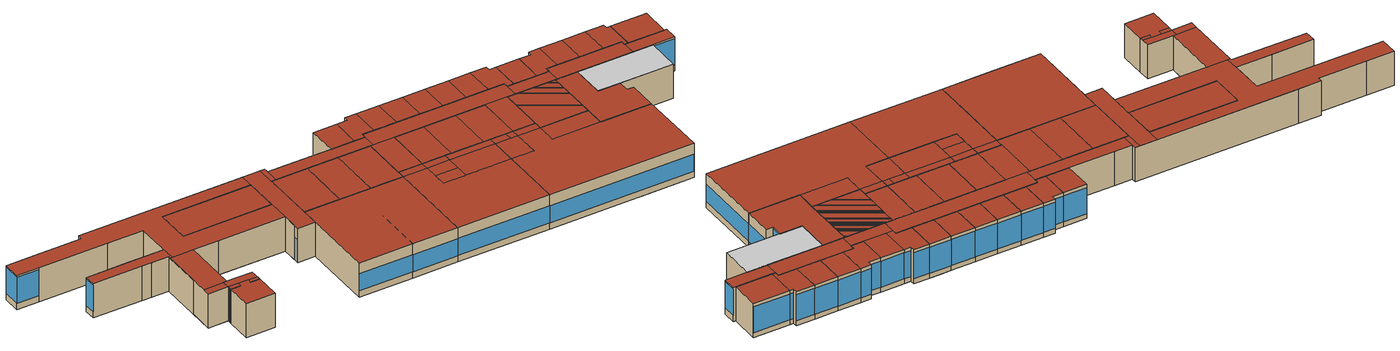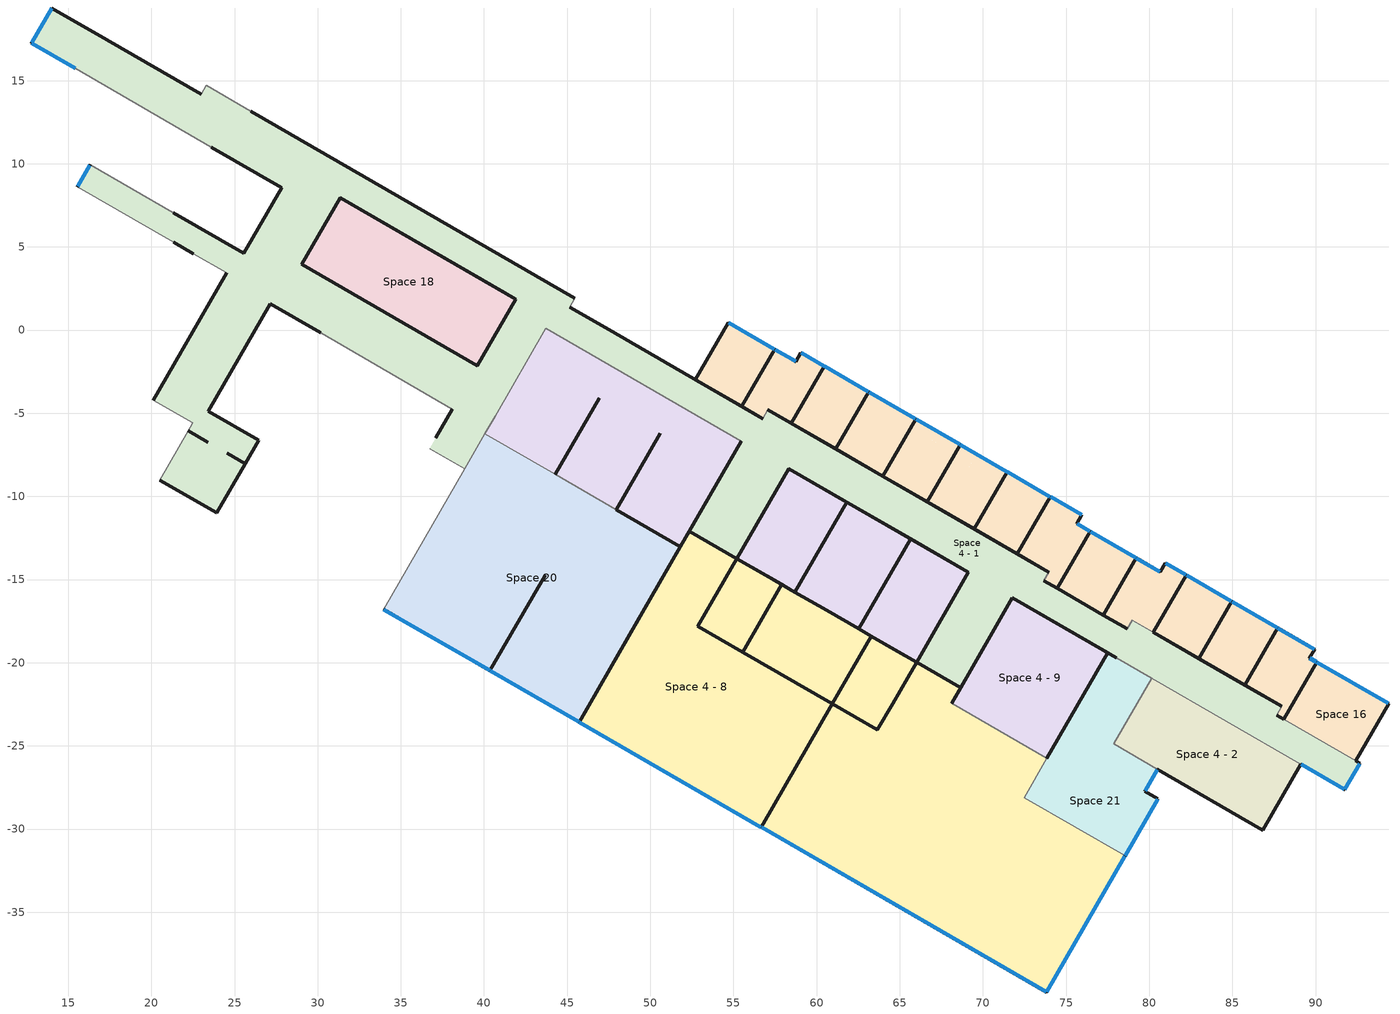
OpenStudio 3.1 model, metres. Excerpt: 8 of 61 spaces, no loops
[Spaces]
Space 16
 floor to Space 3 - 1: 74.47,-15.54 74.77,-15.01 76.08,-15.77 75.78,-16.29 z14.63; 55.5,-4.59 55.81,-4.06 57.08,-4.79 56.77,-5.32 z14.63
 floor ground (ExtSlabCarpet 4in ClimateZone 1-8): 84.66,-16.85 82.98,-19.75 81.86,-19.1 83.54,-16.2 z14.63; 57.49,-1.16 55.81,-4.06 53.02,-2.45 54.7,0.45 z14.63; 71.45,-8.52 69.47,-11.95 67.64,-10.89 69.62,-7.46 z14.63; 60.16,-2.7 58.49,-5.61 55.81,-4.06 57.49,-1.16 z14.63; 89.94,-19.19 89.64,-19.72 87.42,-18.44 87.72,-17.91 z14.63; 69.62,-7.46 69.31,-7.99 68.32,-7.41 68.63,-6.89 z14.63; 71.61,-8.61 69.62,-12.04 69.47,-11.95 71.45,-8.52 z14.63; 82.42,-15.55 80.75,-18.46 80.24,-18.17 81.92,-15.26 z14.63; 94.39,-22.46 92.41,-25.89 88.72,-23.76 90.7,-20.33 z14.63; 60.47,-2.18 60.16,-2.7 58.75,-1.89 59.06,-1.36 z14.63; 85.18,-17.14 83.5,-20.05 82.98,-19.75 84.66,-16.85 z14.63; 69.31,-7.99 67.64,-10.89 66.65,-10.32 68.32,-7.41 z14.63; 79.65,-13.95 77.67,-17.38 77.23,-17.13 79.21,-13.7 z14.63; 68.32,-7.41 66.65,-10.32 65.32,-9.55 66.99,-6.65 z14.63; 81.92,-15.26 80.24,-18.17 77.97,-16.86 79.65,-13.95 z14.63; 65.97,-5.35 65.66,-5.88 62.83,-4.24 63.14,-3.72 z14.63; 82.22,-14.74 81.92,-15.26 80.66,-14.54 80.97,-14.01 z14.63; 87.72,-17.91 87.42,-18.44 84.66,-16.85 84.96,-16.32 z14.63; 84.96,-16.32 84.66,-16.85 81.92,-15.26 82.22,-14.74 z14.63; 68.63,-6.89 68.32,-7.41 65.66,-5.88 65.97,-5.35 z14.63; 63.14,-3.72 62.83,-4.24 60.87,-3.11 61.17,-2.58 z14.63; 72.83,-9.31 70.85,-12.74 69.62,-12.04 71.61,-8.61 z14.63; 76.45,-12.11 74.77,-15.01 72.41,-13.64 74.08,-10.74 z14.63; 75.95,-11.12 75.65,-11.64 74.08,-10.74 74.39,-10.21 z14.63; 63.01,-4.34 61.33,-7.25 61.16,-7.15 62.83,-4.24 z14.63; 66.99,-6.65 65.32,-9.55 63.99,-8.78 65.66,-5.88 z14.63; 74.05,-10.02 72.07,-13.45 70.85,-12.74 72.83,-9.31 z14.63; 76.9,-12.37 75.22,-15.27 74.77,-15.01 76.45,-12.11 z14.63; 83.54,-16.2 81.86,-19.1 80.75,-18.46 82.42,-15.55 z14.63; 87.42,-18.44 85.74,-21.34 84.62,-20.69 86.3,-17.79 z14.63; 86.3,-17.79 84.62,-20.69 83.5,-20.05 85.18,-17.14 z14.63; 87.85,-18.69 86.17,-21.59 85.74,-21.34 87.42,-18.44 z14.63
 floor to Space 3 - 7: 88.08,-23.4 90.07,-19.97 90.7,-20.33 88.72,-23.76 z14.63; 75.78,-16.29 76.08,-15.77 77.53,-16.6 77.23,-17.13 z14.63; 61.33,-7.25 63.01,-4.34 65.66,-5.88 63.99,-8.78 z14.63; 75.22,-15.27 76.9,-12.37 79.21,-13.7 77.53,-16.6 z14.63; 58.49,-5.61 60.16,-2.7 62.83,-4.24 61.16,-7.15 z14.63; 77.67,-17.38 77.97,-16.86 78.99,-17.44 78.68,-17.97 z14.63
 floor to Space 3 - 1 (Interior Floor): 55.81,-4.06 55.5,-4.59 52.72,-2.98 53.02,-2.45 z14.63; 74.77,-15.01 74.47,-15.54 73.67,-15.07 73.97,-14.55 z14.63
 floor to Space 3 - 7 (Interior Floor): 74.39,-10.21 72.41,-13.64 72.07,-13.45 74.05,-10.02 z14.63; 61.17,-2.58 60.87,-3.11 60.16,-2.7 60.47,-2.18 z14.63; 90.07,-19.97 88.39,-22.87 86.17,-21.59 87.85,-18.69 z14.63; 88.39,-22.87 88.08,-23.4 87.66,-23.15 87.96,-22.62 z14.63
 wall outside (ASHRAE 189.1-2009 ExtWall Mass ClimateZone 5): 80.24,-18.17 82.22,-14.74 80.97,-14.01 80.66,-14.54 79.21,-13.7 76.45,-12.11 74.47,-15.54 77.23,-17.13 / 92.41,-25.89 94.39,-22.46 90.07,-19.97 89.64,-19.72 89.94,-19.19 87.72,-17.91 84.96,-16.32 82.22,-14.74 / 80.24,-18.17 82.98,-19.75 84.96,-16.32 / 82.98,-19.75 85.74,-21.34 87.96,-22.62 / 85.74,-21.34 87.72,-17.91 / 87.66,-23.15 88.08,-23.4 / 73.67,-15.07 74.47,-15.54 / 57.08,-4.79 58.49,-5.61 61.16,-7.15 63.99,-8.78 66.65,-10.32 68.63,-6.89 65.97,-5.35 63.14,-3.72 60.47,-2.18 59.06,-1.36 58.75,-1.89 57.49,-1.16 54.7,0.45 52.72,-2.98 55.5,-4.59 56.77,-5.32 / 55.5,-4.59 57.49,-1.16 / 90.07,-19.97 88.08,-23.4 / 79.21,-13.7 77.23,-17.13 / 66.65,-10.32 69.47,-11.95 72.07,-13.45 73.97,-14.55 / 72.07,-13.45 74.05,-10.02 71.45,-8.52 68.63,-6.89 / 69.47,-11.95 71.45,-8.52 / 63.99,-8.78 65.97,-5.35 / 61.16,-7.15 63.14,-3.72 / 58.49,-5.61 60.47,-2.18 / 76.45,-12.11 75.65,-11.64 75.95,-11.12 74.05,-10.02 z14.63:19.51
 wall to Space 4 - 1 (Interior Wall): 87.96,-22.62 87.66,-23.15 / 77.23,-17.13 78.68,-17.97 78.99,-17.44 / 73.97,-14.55 73.67,-15.07 / 56.77,-5.32 57.08,-4.79 / 88.08,-23.4 92.41,-25.89 z14.63:19.51
 wall to Space 4 - 1: 78.99,-17.44 80.24,-18.17 z14.63:19.51
 window (ASHRAE 189.1-2009 ExtWindow ClimateZone 4-5): 68.61,-6.87 65.99,-5.36 / 87.7,-17.9 84.99,-16.33 / 63.11,-3.7 60.49,-2.19 / 79.19,-13.69 76.47,-12.12 / 65.94,-5.34 63.16,-3.73 / 74.03,-10.01 71.47,-8.53 / 84.94,-16.31 82.25,-14.75 / 71.43,-8.5 68.65,-6.9 / 57.46,-1.14 54.72,0.44 / 76.43,-12.09 75.67,-11.66 / 80.64,-14.53 79.23,-13.71 z15.33:19.05; 89.92,-19.18 87.74,-17.92 / 60.45,-2.16 59.08,-1.37 z15.33:19.06; 75.93,-11.1 74.08,-10.03 z15.33:19.08; 58.73,-1.88 57.51,-1.17 / 82.2,-14.72 80.99,-14.02 z15.33:19.02; 94.37,-22.45 90.09,-19.98 / 90.04,-19.95 89.66,-19.73 z15.33:19.03
 roof outside (ASHRAE 189.1-2009 ExtRoof IEAD ClimateZone 2-5): 92.41,-25.89 94.39,-22.46 90.07,-19.97 88.08,-23.4 z19.51; 78.68,-17.97 78.99,-17.44 80.24,-18.17 82.22,-14.74 80.97,-14.01 80.66,-14.54 79.21,-13.7 77.23,-17.13 z19.51; 56.77,-5.32 57.08,-4.79 58.49,-5.61 60.47,-2.18 59.06,-1.36 58.75,-1.89 57.49,-1.16 55.5,-4.59 z19.51; 66.65,-10.32 68.63,-6.89 65.97,-5.35 63.99,-8.78 z19.51; 85.74,-21.34 87.72,-17.91 84.96,-16.32 82.98,-19.75 z19.51; 72.07,-13.45 74.05,-10.02 71.45,-8.52 69.47,-11.95 z19.51; 74.47,-15.54 76.45,-12.11 75.65,-11.64 75.95,-11.12 74.05,-10.02 72.07,-13.45 73.97,-14.55 73.67,-15.07 z19.51; 69.47,-11.95 71.45,-8.52 68.63,-6.89 66.65,-10.32 z19.51; 88.08,-23.4 90.07,-19.97 89.64,-19.72 89.94,-19.19 87.72,-17.91 85.74,-21.34 87.96,-22.62 87.66,-23.15 z19.51; 82.98,-19.75 84.96,-16.32 82.22,-14.74 80.24,-18.17 z19.51; 77.23,-17.13 79.21,-13.7 76.45,-12.11 74.47,-15.54 z19.51; 63.99,-8.78 65.97,-5.35 63.14,-3.72 61.16,-7.15 z19.51; 61.16,-7.15 63.14,-3.72 60.47,-2.18 58.49,-5.61 z19.51; 55.5,-4.59 57.49,-1.16 54.7,0.45 52.72,-2.98 z19.51
Space 4 - 1
 floor ground (ExtSlabCarpet 4in ClimateZone 1-8): 25.99,13.16 25.07,11.57 24.47,11.92 25.39,13.5 z14.63; 44.55,0.33 44.24,-0.2 41.6,1.32 41.91,1.85 z14.63; 58.32,-8.33 55.2,-13.74 52.35,-12.09 55.47,-6.68 z14.63; 25.08,12.97 23.86,10.86 21.77,12.07 22.98,14.19 z14.63; 43.72,0.11 38.84,-8.34 36.73,-7.12 41.6,1.32 z14.63; 22.88,-5.82 22.61,-6.29 22.21,-6.06 22.48,-5.58 z14.63; 31.35,7.95 27.54,1.35 24.64,3.03 28.45,9.63 z14.63; 25.64,-8.04 24.76,-9.55 21.36,-7.59 20.53,-9.03 20.5,-9.02 22.21,-6.06 z14.63; 25.55,4.61 24.79,3.29 15.55,8.62 16.31,9.94 z14.63; 39.6,-2.14 38.1,-4.75 27.54,1.35 29.04,3.95 z14.63; 22.98,14.19 21.77,12.07 12.79,17.26 14.01,19.37 z14.63; 28.45,9.63 27.84,8.57 23.86,10.86 24.47,11.92 z14.63; 45.46,1.91 44.55,0.33 25.07,11.57 25.99,13.16 z14.63; 87.96,-22.62 87.66,-23.15 92.67,-26.05 91.76,-27.63 44.24,-0.2 45.16,1.38 56.77,-5.32 57.08,-4.79 73.97,-14.55 73.67,-15.07 80.44,-18.99 80.75,-18.46 z14.63; 27.15,1.57 22.88,-5.82 20.37,-4.36 24.64,3.03 z14.63; 26.46,-6.63 25.64,-8.04 22.61,-6.29 23.43,-4.88 z14.63; 71.78,-16.1 68.66,-21.5 66.01,-19.98 69.13,-14.57 z14.63
 floor to Space 3 - 1 (Interior Floor): 24.76,-9.55 23.93,-11 20.53,-9.03 21.36,-7.59 z14.63
 floor to Space 3 - 7: 78.68,-17.97 78.99,-17.44 80.75,-18.46 80.44,-18.99 z14.63
 floor to Space 12 (Interior Floor): 25.39,13.5 25.08,12.97 22.98,14.19 23.29,14.71 z14.63
 floor to Space 3 - 3: 20.11,-4.21 22.74,0.36 23.01,0.21 20.37,-4.36 z14.63
 floor to Space 15 (Interior Floor): 24.79,3.29 23.01,0.21 22.74,0.36 24.52,3.44 z14.63
 wall outside (ASHRAE 189.1-2009 ExtWall Mass ClimateZone 5): 45.46,1.91 25.99,13.16 / 21.79,-1.29 20.11,-4.21 / 73.97,-14.55 57.08,-4.79 / 16.31,9.94 15.55,8.62 / 20.5,-9.02 23.93,-11 25.64,-8.04 26.46,-6.63 23.43,-4.88 27.15,1.57 30.18,-0.17 / 56.77,-5.32 47.32,0.14 45.16,1.38 / 22.21,-6.06 23.39,-6.74 / 78.68,-17.97 77.23,-17.13 / 38.1,-4.75 37.1,-6.48 / 22.98,14.19 17.31,17.46 14.01,19.37 12.79,17.26 15.43,15.73 / 89.12,-26.11 91.76,-27.63 92.67,-26.05 92.41,-25.89 / 55.47,-6.68 52.35,-12.09 55.2,-13.74 58.32,-8.33 69.13,-14.57 66.01,-19.98 68.66,-21.5 71.78,-16.1 78.03,-19.71 / 24.55,-7.41 25.64,-8.04 / 87.96,-22.62 80.24,-18.17 / 88.08,-23.4 87.66,-23.15 / 21.36,5.27 22.52,4.6 / 23.61,11.01 27.84,8.57 25.55,4.61 21.33,7.05 / 31.35,7.95 41.91,1.85 39.6,-2.14 29.04,3.95 31.35,7.95 z14.63:19.51; 24.52,3.44,19.51 24.52,3.44,14.63 20.11,-4.21,14.63 21.79,-1.29,14.63 21.79,-1.29,19.51
 wall to Space 20: 38.84,-8.34 40.06,-6.23 z14.63:19.51
 wall to Space 4 - 10 (Interior Wall): 22.21,-6.06 20.5,-9.02 z14.63:19.51
 wall to Space 4 - 5 (Interior Wall): 30.18,-0.17 38.1,-4.75 z14.63:19.51
 wall to Space 4 - 4 (Interior Wall): 15.43,15.73 23.61,11.01 z14.63:19.51
 wall to Space 4 - 5: 36.73,-7.12 38.84,-8.34 / 38.1,-4.75 37.1,-6.48 z14.63:19.51
 wall to Space 4 - 3 (Interior Wall): 15.55,8.62 21.36,5.27 / 22.52,4.6 24.52,3.44 z14.63:19.51
 wall to Space 4 - 10: 20.11,-4.21 22.48,-5.58 22.33,-5.85 22.21,-6.06 z14.63:19.51
 wall to Space 4 - 7: 47.32,0.14 45.16,1.38 45.46,1.91 / 25.99,13.16 23.29,14.71 22.98,14.19 z14.63:19.51
 wall to Space 4 - 9 (Interior Wall): 40.06,-6.23 40.67,-5.17 43.72,0.11 z14.63:19.51
 wall to Space 4 - 3: 21.79,-1.29 20.11,-4.21 z14.63:19.51
 wall to Space 4 - 4: 21.33,7.05 16.31,9.94 z14.63:19.51
 wall to Space 4 - 2: 80.14,-20.93 89.12,-26.11 z14.63:19.51
 wall to Space 4 - 9: 43.72,0.11 55.47,-6.68 z14.63:19.51
 wall to Space 21 (Interior Wall): 78.03,-19.71 80.14,-20.93 z14.63:19.51
 window (ASHRAE 189.1-2009 ExtWindow ClimateZone 4-5): 16.3,9.92 15.56,8.65 z15.5:19.29; 91.77,-27.61 92.66,-26.07 z15.55:19.31; 89.14,-26.12 91.74,-27.62 / 14,19.35 12.8,17.28 / 12.81,17.24 15.41,15.74 z15.55:19.27
 roof outside (ASHRAE 189.1-2009 ExtRoof IEAD ClimateZone 2-5): 86.74,-24.74 87.96,-22.62 78.99,-17.44 77.77,-19.55 z19.51; 68.66,-21.5 71.78,-16.1 69.13,-14.57 66.01,-19.98 z19.51; 38.1,-4.75 39.6,-2.14 29.04,3.95 31.35,7.95 41.91,1.85 42.82,3.44 23.29,14.71 22.98,14.19 14.01,19.37 12.79,17.26 27.84,8.57 24.64,3.03 z19.51; 23.39,-6.74 23.66,-6.27 22.48,-5.58 22.21,-6.06 z19.51; 23.93,-11 25.64,-8.04 24.55,-7.41 24.82,-6.94 23.66,-6.27 23.39,-6.74 22.21,-6.06 20.5,-9.02 z19.51; 44.24,-0.2 45.46,1.91 44.93,2.22 43.72,0.11 z19.51; 55.2,-13.74 58.32,-8.33 55.47,-6.68 52.35,-12.09 z19.51; 91.76,-27.63 92.67,-26.05 87.66,-23.15 86.74,-24.74 z19.51; 77.77,-19.55 78.68,-17.97 73.67,-15.07 72.75,-16.66 z19.51; 72.75,-16.66 73.97,-14.55 57.08,-4.79 55.86,-6.9 z19.51; 55.86,-6.9 56.77,-5.32 45.16,1.38 44.24,-0.2 z19.51; 38.84,-8.34 44.93,2.22 42.82,3.44 36.73,-7.12 z19.51; 24.64,3.03 25.55,4.61 16.31,9.94 15.55,8.62 24.52,3.44 24.37,3.18 z19.51; 23.43,-4.88 27.15,1.57 24.37,3.18 20.65,-3.27 z19.51; 22.48,-5.58 23.02,-4.64 20.65,-3.27 20.11,-4.21 z19.51; 25.91,-7.57 26.46,-6.63 23.02,-4.64 22.48,-5.58 z19.51; 25.64,-8.04 25.91,-7.57 24.82,-6.94 24.55,-7.41 z19.51
Space 20
 floor to Space 3 - 9: 33.96,-16.79 40.06,-6.23 51.81,-13.01 45.71,-23.57 z14.63
 wall outside (ASHRAE 189.1-2009 ExtWall Mass ClimateZone 5): 33.96,-16.79 40.35,-20.48 45.71,-23.57 48.76,-18.29 51.81,-13.01 47.95,-10.79 / 43.67,-14.73 40.35,-20.48 z14.63:19.51
 wall to Space 4 - 5 (Interior Wall): 38.84,-8.34 33.96,-16.79 z14.63:19.51
 wall to Space 4 - 9: 47.95,-10.79 44.3,-8.68 40.06,-6.23 z14.63:19.51
 window (ASHRAE 189.1-2009 ExtWindow ClimateZone 4-5): 33.98,-16.8 40.33,-20.47 / 40.38,-20.49 45.69,-23.56 z15.54:17.98
 roof outside (ASHRAE 189.1-2009 ExtRoof IEAD ClimateZone 2-5): 45.71,-23.57 51.81,-13.01 40.06,-6.23 33.96,-16.79 z19.51
Space 18
 floor to Space 3 - 12 (Interior Floor): 41.91,1.85 39.6,-2.14 29.04,3.95 31.35,7.95 z14.63
 wall outside (ASHRAE 189.1-2009 ExtWall Mass ClimateZone 5): 31.35,7.95 29.04,3.95 39.6,-2.14 41.91,1.85 41.24,2.24 31.35,7.95 z14.63:19.51
 roof outside (ASHRAE 189.1-2009 ExtRoof IEAD ClimateZone 2-5): 39.6,-2.14 41.91,1.85 31.35,7.95 29.04,3.95 z19.51
Space 4 - 9
 floor ground (ExtSlabCarpet 4in ClimateZone 1-8): 55.47,-6.68 51.81,-13.01 47.95,-10.79 51.61,-4.45 z14.63; 77.5,-19.4 73.85,-25.74 68.12,-22.43 71.78,-16.1 z14.63; 51.61,-4.45 47.95,-10.79 44.3,-8.68 47.96,-2.34 z14.63; 47.96,-2.34 44.3,-8.68 40.06,-6.23 43.72,0.11 z14.63; 65.65,-12.56 62.53,-17.97 58.69,-15.75 61.81,-10.34 z14.63; 69.13,-14.57 66.01,-19.98 62.53,-17.97 65.65,-12.56 z14.63; 61.81,-10.34 58.69,-15.75 55.2,-13.74 58.32,-8.33 z14.63
 wall outside (ASHRAE 189.1-2009 ExtWall Mass ClimateZone 5): 73.85,-25.74 77.5,-19.4 71.78,-16.1 69.95,-19.26 68.12,-22.43 / 46.94,-4.1 44.3,-8.68 / 50.6,-6.21 47.95,-10.79 49.88,-11.9 51.81,-13.01 / 55.47,-6.68 51.81,-13.01 / 58.69,-15.75 60.61,-16.86 62.53,-17.97 63.3,-18.41 64.65,-19.19 66.01,-19.98 69.13,-14.57 65.65,-12.56 61.81,-10.34 58.32,-8.33 55.2,-13.74 56.94,-14.74 58.69,-15.75 61.81,-10.34 / 62.53,-17.97 65.65,-12.56 z14.63:19.51
 wall to Space 4 - 8: 68.12,-22.43 73.85,-25.74 z14.63:19.51
 roof outside (ASHRAE 189.1-2009 ExtRoof IEAD ClimateZone 2-5): 58.69,-15.75 61.81,-10.34 58.32,-8.33 55.2,-13.74 z19.51; 66.01,-19.98 69.13,-14.57 65.65,-12.56 62.53,-17.97 z19.51; 51.81,-13.01 55.47,-6.68 51.61,-4.45 47.95,-10.79 z19.51; 47.95,-10.79 51.61,-4.45 47.96,-2.34 44.3,-8.68 z19.51; 44.3,-8.68 47.96,-2.34 43.72,0.11 40.06,-6.23 z19.51; 72.47,-28.11 77.5,-19.4 71.78,-16.1 68.12,-22.43 73.85,-25.74 z19.51; 73.85,-25.74 77.5,-19.4 71.78,-16.1 68.12,-22.43 z19.51; 62.53,-17.97 65.65,-12.56 61.81,-10.34 58.69,-15.75 z19.51
Space 4 - 8
 floor ground (ExtSlabCarpet 4in ClimateZone 1-8): 54.66,-14.66 52.85,-17.8 60.95,-22.48 56.67,-29.9 45.71,-23.57 51.81,-13.01 z14.63; 66.01,-19.98 65.47,-20.9 62.76,-19.34 63.3,-18.41 z14.63; 67.63,-22.15 65.28,-26.21 62.53,-24.62 63.06,-23.7 63.66,-24.04 65.47,-20.9 z14.63; 68.66,-21.5 68.12,-22.43 65.47,-20.9 66.01,-19.98 z14.63; 73.85,-25.74 72.47,-28.11 66.75,-24.81 68.12,-22.43 z14.63; 55.2,-13.74 54.66,-14.66 51.81,-13.01 52.35,-12.09 z14.63; 63.3,-18.41 62.76,-19.34 57.37,-16.22 57.9,-15.3 z14.63; 57.9,-15.3 57.37,-16.22 54.66,-14.66 55.2,-13.74 z14.63
 floor to Space 3 - 9: 61.53,-32.71 67.63,-22.15 68.12,-22.43 66.75,-24.81 73,-28.42 68.28,-36.6 z14.63; 58.78,-31.12 62.53,-24.62 65.28,-26.21 61.53,-32.71 z14.63; 52.85,-17.8 54.66,-14.66 57.37,-16.22 55.55,-19.36 z14.63; 56.67,-29.9 60.95,-22.48 63.06,-23.7 58.78,-31.12 z14.63
 floor to Space 3 - 9 (Interior Floor): 65.47,-20.9 63.66,-24.04 63.06,-23.7 64.88,-20.56 z14.63; 62.76,-19.34 60.95,-22.48 55.55,-19.36 57.37,-16.22 z14.63; 64.88,-20.56 63.06,-23.7 60.95,-22.48 62.76,-19.34 z14.63
 floor to Space 22: 68.28,-36.6 73,-28.42 78.55,-31.62 73.82,-39.8 z14.63
 wall outside (ASHRAE 189.1-2009 ExtWall Mass ClimateZone 5): 68.12,-22.43 68.66,-21.5 66.01,-19.98 63.3,-18.41 62.53,-17.97 60.61,-16.86 58.69,-15.75 57.9,-15.3 55.2,-13.74 52.35,-12.09 51.81,-13.01 45.71,-23.57 56.67,-29.9 73.82,-39.8 78.55,-31.62 / 66.01,-19.98 65.47,-20.9 64.57,-22.47 63.66,-24.04 60.95,-22.48 55.55,-19.36 57.9,-15.3 / 55.55,-19.36 52.85,-17.8 53.76,-16.23 55.2,-13.74 / 63.3,-18.41 61.85,-20.91 60.95,-22.48 56.67,-29.9 z14.63:19.51
 wall to Space 21 (Interior Wall): 78.55,-31.62 72.47,-28.11 73.85,-25.74 z14.63:19.51
 window (ASHRAE 189.1-2009 ExtWindow ClimateZone 4-5): 73.83,-39.78 78.53,-31.64 z15.54:17.98; 45.74,-23.59 56.64,-29.88 / 56.69,-29.91 73.8,-39.79 z15.54:17.97
 roof outside (ASHRAE 189.1-2009 ExtRoof IEAD ClimateZone 2-5): 55.55,-19.36 56.46,-17.79 53.76,-16.23 52.85,-17.8 z19.51; 56.67,-29.9 60.95,-22.48 52.85,-17.8 54.66,-14.66 51.81,-13.01 45.71,-23.57 z19.51; 63.66,-24.04 65.47,-20.9 62.76,-19.34 60.95,-22.48 z19.51; 73.82,-39.8 78.55,-31.62 66.75,-24.81 68.12,-22.43 65.47,-20.9 63.66,-24.04 60.95,-22.48 56.67,-29.9 z19.51; 60.95,-22.48 62.76,-19.34 57.37,-16.22 55.55,-19.36 z19.51; 72.47,-28.11 73.85,-25.74 68.12,-22.43 66.75,-24.81 z19.51; 64.63,-20.41 65.16,-19.49 63.3,-18.41 62.76,-19.34 z19.51; 65.47,-20.9 66.01,-19.98 65.16,-19.49 64.63,-20.41 z19.51; 56.46,-17.79 57.37,-16.22 54.66,-14.66 53.76,-16.23 z19.51; 54.66,-14.66 55.2,-13.74 52.35,-12.09 51.81,-13.01 z19.51; 57.37,-16.22 57.9,-15.3 55.2,-13.74 54.66,-14.66 z19.51; 62.76,-19.34 63.3,-18.41 57.9,-15.3 57.37,-16.22 z19.51; 68.12,-22.43 68.66,-21.5 66.01,-19.98 65.47,-20.9 z19.51
Space 21
 floor to Space 22 (Interior Floor): 80.53,-28.19 78.55,-31.62 73,-28.42 74.98,-24.99 z14.63
 floor to Space 3 - 1 (Interior Floor): 80.14,-20.93 77.86,-24.88 80.5,-26.41 79.73,-27.73 74.98,-24.99 78.03,-19.71 z14.63
 floor ground (ExtSlabCarpet 4in ClimateZone 1-8): 78.03,-19.71 73,-28.42 72.47,-28.11 77.5,-19.4 z14.63
 wall outside (ASHRAE 189.1-2009 ExtWall Mass ClimateZone 5): 78.03,-19.71 77.5,-19.4 73.85,-25.74 / 78.55,-31.62 80.53,-28.19 79.73,-27.73 80.5,-26.41 z14.63:19.51
 wall to Space 4 - 2: 80.5,-26.41 77.86,-24.88 80.14,-20.93 z14.63:19.51
 window (ASHRAE 189.1-2009 ExtWindow ClimateZone 4-5): 79.75,-27.71 80.48,-26.43 z15.55:19.33; 78.56,-31.6 80.51,-28.21 z15.53:18
 roof outside (ASHRAE 189.1-2009 ExtRoof IEAD ClimateZone 2-5): 78.55,-31.62 80.53,-28.19 79.73,-27.73 80.5,-26.41 77.86,-24.88 80.14,-20.93 77.5,-19.4 72.47,-28.11 z19.51
Space 4 - 2
 floor to Space 3 - 8 (Interior Floor): 89.12,-26.11 86.83,-30.07 77.86,-24.88 80.14,-20.93 z14.63
 wall outside (ASHRAE 189.1-2009 ExtWall Mass ClimateZone 5): 80.5,-26.41 86.83,-30.07 89.12,-26.11 z14.63:19.51
 ceiling to Space 5 - 2 (Interior Ceiling): 86.83,-30.07 89.12,-26.11 80.14,-20.93 77.86,-24.88 z19.51
[Building]
CoorsTEK: North Axis {deg}=30; Space Type=CK Space_Default; Default Construction Set=Default CK Construction; Default Schedule Set=CK Default
[Site]
BROOMFIELD-JEFFCO: Latitude {deg}=39.91; Longitude {deg}=-105.12; Time Zone {hr}=-7; Elevation {m}=1728
[ClimateZones]
Climate Zone Value 1=5B; Climate Zone Institution Name 2=CEC; Climate Zone Document Name 2=California Climate Zone Descriptions; Climate Zone Document Year 2=1995
[SizingPeriod:DesignDay] Barometric Pressure {Pa}=81198; Sky Clearness=0; Snow Indicator=0; Day of Month=21; Daylight Saving Time Indicator=0; Humidity Indicating Type=WetBulb; Dry-Bulb Temperature Range Modifier Type=DefaultMultipliers
Name | Maximum Dry-Bulb Temperature {C} | Daily Dry-Bulb Temperature Range {deltaC} | Humidity Indicating Conditions at Maximum Dry-Bulb | Wind Speed {m/s} | Wind Direction {deg} | Month | Day Type | Solar Model Indicator | ASHRAE Taub | ASHRAE Taud
Denver Centennial  Golden   N Ann Clg .4% Condns DB=>MWB | 33 | 15.2 | 15.7 | 4.9 | 0 | 7 | SummerDesignDay | ASHRAETau | 0.424 | 2.025
Denver Centennial  Golden   N Ann Htg 99.6% Condns DB | -18.8 | 0 | -18.8 | 3 | 340 | 12 | WinterDesignDay | ASHRAEClearSky
[Material]
Name | Roughness | Thickness {m} | Conductivity {W/m-K} | Density {kg/m3} | Specific Heat {J/kg-K} | Thermal Absorptance | Solar Absorptance | Visible Absorptance
Roof Membrane | MediumSmooth | 0.0095 | 0.16 | 1121.29 | 1460
MAT-CC05 4 HW CONCRETE | Rough | 0.1016 | 1.311 | 2240 | 836.8
1IN Stucco | MediumRough | 0.0253 | 0.6918 | 1858 | 837
F16 Acoustic tile | MediumSmooth | 0.0191 | 0.06 | 368 | 590
G01a 19mm gypsum board | MediumSmooth | 0.019 | 0.16 | 800 | 1090
M11 100mm lightweight concrete | Rough | 0.1016 | 0.53 | 1280 | 840
1IN Stucco 3 | Smooth | 0.0253 | 0.6918 | 1858 | 837 | 0.9 | 0.92 | 0.92
8IN Concrete HW 1 | MediumRough | 0.2033 | 1.7296 | 2243 | 837 | 0.9 | 0.65 | 0.65
Wall Insulation [31] 1 | MediumRough | 0.0337 | 0.0432 | 91 | 837 | 0.9 | 0.5 | 0.5
1/2IN Gypsum 1 | Smooth | 0.0127 | 0.16 | 784.9 | 830 | 0.9 | 0.4 | 0.4
MAT-CC05 4 HW CONCRETE 1; MAT-CC05 4 HW CONCRETE 2; MAT-CC05 4 HW CONCRETE 3; MAT-CC05 4 HW CONCRETE 4 | Rough | 0.1016 | 1.311 | 2240 | 836.8 | 0.9 | 0.85 | 0.85
Roof Membrane 1 | VeryRough | 0.0095 | 0.16 | 1121.29 | 1460 | 0.9 | 0.7 | 0.7
Roof Insulation [18] 1 | MediumRough | 0.1693 | 0.049 | 265 | 836.8 | 0.9 | 0.7 | 0.7
Metal Decking 1 | MediumSmooth | 0.0015 | 45.006 | 7680 | 418.4 | 0.9 | 0.6 | 0.6
G01a 19mm gypsum board 1 | MediumSmooth | 0.019 | 0.16 | 800 | 1090 | 0.9 | 0.4 | 0.4
F16 Acoustic tile 1; F16 Acoustic tile 2 | MediumSmooth | 0.0191 | 0.06 | 368 | 590 | 0.9 | 0.3 | 0.3
M11 100mm lightweight concrete 1; M11 100mm lightweight concrete 2 | MediumRough | 0.1016 | 0.53 | 1280 | 840 | 0.9 | 0.5 | 0.5
F08 Metal surface 1 | Smooth | 0.0008 | 45.28 | 7824 | 500 | 0.9 | 0.7 | 0.7
I01 25mm insulation board 1 | MediumRough | 0.0254 | 0.03 | 43 | 1210 | 0.9 | 0.6 | 0.6
G05 25mm wood 1; G05 25mm wood 2 | MediumSmooth | 0.0254 | 0.15 | 608 | 1630 | 0.9 | 0.5 | 0.5
[Material:NoMass] Roughness=Smooth; Thermal Resistance {m2-K/W}=0.1; Thermal Absorptance=0.9; Solar Absorptance=0.8; Visible Absorptance=0.8
CP02 CARPET PAD 1; CP02 CARPET PAD 2; CP02 CARPET PAD 3; CP02 CARPET PAD 4
[Construction]
ExtSlabCarpet 4in ClimateZone 1-8: MAT-CC05 4 HW CONCRETE
Interior Floor: F16 Acoustic tile
Interior Wall: G01a 19mm gypsum board
Interior Ceiling: M11 100mm lightweight concrete
ASHRAE 189.1-2009 ExtWall Mass ClimateZone 5: 1IN Stucco
ASHRAE 189.1-2009 ExtRoof IEAD ClimateZone 2-5: Roof Membrane
ASHRAE 189.1-2009 ExtWindow ClimateZone 4-5: Clear 3mm 1
ASHRAE 189.1-2009 ExtWall Mass ClimateZone 6: 1IN Stucco 3, 8IN Concrete HW 1, Wall Insulation [31] 1, 1/2IN Gypsum 1
ExtSlabCarpet 4in ClimateZone 1-8 1: MAT-CC05 4 HW CONCRETE 1, CP02 CARPET PAD 1
ASHRAE 189.1-2009 ExtRoof IEAD ClimateZone 2: Roof Membrane 1, Roof Insulation [18] 1, Metal Decking 1
Interior Wall 1: G01a 19mm gypsum board 1, F04 Wall air space resistance 1, G01a 19mm gypsum board 1
Interior Floor 1: F16 Acoustic tile 1, F05 Ceiling air space resistance 1, M11 100mm lightweight concrete 1
Interior Ceiling 1: M11 100mm lightweight concrete 2, F05 Ceiling air space resistance 2, F16 Acoustic tile 2
ExtSlabCarpet 4in ClimateZone 1-8 2: MAT-CC05 4 HW CONCRETE 2, CP02 CARPET PAD 2
ExtSlabCarpet 4in ClimateZone 1-8 3: MAT-CC05 4 HW CONCRETE 3, CP02 CARPET PAD 3
ExtSlabCarpet 4in ClimateZone 1-8 4: MAT-CC05 4 HW CONCRETE 4, CP02 CARPET PAD 4
ASHRAE 189.1-2009 ExtWindow ClimateZone 10; ASHRAE 189.1-2009 ExtWindow ClimateZone 11: Theoretical Glass [167]
Exterior Door 1: F08 Metal surface 1, I01 25mm insulation board 1
Interior Window 1; Interior Window 2; Interior Window 3; Interior Window 4: Clear 3mm
Interior Door 1: G05 25mm wood 1
Interior Partition 1: G05 25mm wood 2
[WindowMaterial:Glazing] Optical Data Type=SpectralAverage; Thickness {m}=0.003; Back Side Solar Reflectance at Normal Incidence=0; Back Side Visible Reflectance at Normal Incidence=0; Infrared Transmittance at Normal Incidence=0; Dirt Correction Factor for Solar and Visible Transmittance=1; Solar Diffusing=No
Name | Solar Transmittance at Normal Incidence | Front Side Solar Reflectance at Normal Incidence | Visible Transmittance at Normal Incidence | Front Side Visible Reflectance at Normal Incidence | Front Side Infrared Hemispherical Emissivity | Back Side Infrared Hemispherical Emissivity | Conductivity {W/m-K}
Clear 3mm; Clear 3mm 1 | 0.837 | 0.075 | 0.898 | 0.081 | 0.84 | 0.84 | 0.9
Theoretical Glass [167] | 0.2374 | 0.7126 | 0.2512 | 0.6988 | 0.985 | 0.985 | 2.1073
[DefaultConstructionSet]
Default CK Construction: Default Exterior Surface Constructions=Default Surface Constructions 1; Default Interior Surface Constructions=Default Surface Constructions 2; Default Ground Contact Surface Constructions=Default Surface Constructions 3; Default Exterior SubSurface Constructions=Default Sub Surface Constructions 1; Default Interior SubSurface Constructions=Default Sub Surface Constructions 2; Interior Partition Construction=Interior Partition 1
[DefaultSurfaceConstructions]
Name | Floor Construction | Wall Construction | Roof Ceiling Construction
Default Surface Constructions 1 | ExtSlabCarpet 4in ClimateZone 1-8 1 | ASHRAE 189.1-2009 ExtWall Mass ClimateZone 6 | ASHRAE 189.1-2009 ExtRoof IEAD ClimateZone 2
Default Surface Constructions 2 | Interior Floor 1 | Interior Wall 1 | Interior Ceiling 1
Default Surface Constructions 3 | ExtSlabCarpet 4in ClimateZone 1-8 3 | ExtSlabCarpet 4in ClimateZone 1-8 2 | ExtSlabCarpet 4in ClimateZone 1-8 4
[DefaultSubSurfaceConstructions]
Name | Fixed Window Construction | Operable Window Construction | Door Construction | Tubular Daylight Dome Construction | Tubular Daylight Diffuser Construction
Default Sub Surface Constructions 1 | ASHRAE 189.1-2009 ExtWindow ClimateZone 10 | ASHRAE 189.1-2009 ExtWindow ClimateZone 11 | Exterior Door 1 | Interior Window 1 | Interior Window 2
Default Sub Surface Constructions 2 | Interior Window 3 | Interior Window 4 | Interior Door 1
[Material:AirGap]
Name | Thermal Resistance {m2-K/W}
F04 Wall air space resistance 1 | 0.15
F05 Ceiling air space resistance 1; F05 Ceiling air space resistance 2 | 0.18
[ThermalZone] Use Ideal Air Loads=No
Name | Thermostat
3rd Floor - East Labs | Thermostat Setpoint Dual Setpoint 35
3rd Floor - East Offices | Thermostat Setpoint Dual Setpoint 36
3rd Floor - Hallways | Thermostat Setpoint Dual Setpoint 38
3rd Floor - Conference Room | Thermostat Setpoint Dual Setpoint 34
East Stairways | Thermostat Setpoint Dual Setpoint 9
3rd Floor - West Labs | Thermostat Setpoint Dual Setpoint 43
3rd Floor - Grad Offices | Thermostat Setpoint Dual Setpoint 37
3rd Floor - Lounge | Thermostat Setpoint Dual Setpoint 39
[BuildingStory]
Story 4: Nominal Z Coordinate {m}=14.6304; Nominal Floor to Floor Height {m}=4.8768; Nominal Floor to Ceiling Height {m}=4.8768
[Space]
Name | Space Type | Building Story | Thermal Zone
Space 4 - 8 | Lab | Story 4 | 3rd Floor - East Labs
Space 18 | Meeting Room | Story 4 | 3rd Floor - Conference Room
Space 4 - 2 | Hallway | Story 4 | East Stairways
Space 4 - 1 | Hallway | Story 4 | 3rd Floor - Hallways
Space 4 - 9 | Office | Story 4 | 3rd Floor - Grad Offices
Space 2
Space 16 | Office | Story 4 | 3rd Floor - East Offices
Space 20 | Lab | Story 4 | 3rd Floor - West Labs
Space 21 | Meeting Room | Story 4 | 3rd Floor - Lounge
[DefaultScheduleSet] People Activity Level Schedule=CK Activity; Lighting Schedule=CK Light; Infiltration Schedule=CK Infil
Name | Number of People Schedule | Electric Equipment Schedule
CK Default; Corridor Schedule Set; Meeting Room Schedule Set | CK Occ | CK Equip
Office Schedule Set | CK Office Occ | CK Equip
Lab Schedule Set | CK Occ | CK Lab Equip
[People:Definition] Number of People Calculation Method=People/Area; Fraction Radiant=0.3
Name | People per Space Floor Area {person/m2}
People Definition CK | 0.05382
Corridor People Definition | 0.010764
Lab People Definition | 0.0204408
Office People Definition | 0.010678
Meeting Room People Definition | 0.069
[Lights:Definition] Design Level Calculation Method=Watts/Area
Name | Watts per Space Floor Area {W/m2} | Fraction Radiant | Fraction Visible
Lights Definition CK | 9.687519
Corridor Lights Definition | 4.84376 | 0.37 | 0.2
Lab Lights Definition; Office Lights Definition | 10.6563 | 0.37 | 0.2
Meeting Room Lights Definition | 12.5938 | 0.37 | 0.2
[ElectricEquipment:Definition] Design Level Calculation Method=Watts/Area
Name | Watts per Space Floor Area {W/m2} | Fraction Radiant
Electric Equipment Definition CK | 5.812514
Corridor Electric Equipment Definition | 1.722226 | 0.5
Lab Electric Equipment Definition | 7.642376 | 0.5
Office Electric Equipment Definition | 6.888903 | 0.5
Meeting Room Electric Equipment Definition | 3.982647 | 0.5
[SpaceType] Default Construction Set=Default CK Construction; Standards Building Type=SecondarySchool
Name | Default Schedule Set | Design Specification Outdoor Air Object | Standards Space Type
CK Space_Default | CK Default | 189.1-2009 - Office - WholeBuilding - Lg Office - CZ4-8 Ventilation 1
Hallway | Corridor Schedule Set | Corridor Ventilation | Corridor
Lab | Lab Schedule Set | Lab Ventilation | Kitchen
Office | Office Schedule Set | Office Ventilation | Office
Meeting Room | Meeting Room Schedule Set | Meeting Room Ventilation | Office
[DesignSpecification:OutdoorAir] Outdoor Air Method=Sum
Name | Outdoor Air Flow per Person {m3/s-person} | Outdoor Air Flow per Floor Area {m3/s-m2}
Corridor Ventilation | 0 | 0.000508
189.1-2009 - Office - WholeBuilding - Lg Office - CZ4-8 Ventilation 1; Office Ventilation | 0.00943895
Lab Ventilation | 0.00707921 | 0
Meeting Room Ventilation | 0.00943895 | 0
[ThermostatSetpoint:DualSetpoint] Heating Setpoint Temperature Schedule=AHU 1,2,&3 Thermostat Heating; Cooling Setpoint Temperature Schedule=AHU 1,2,&3 Thermostat Cooling
Thermostat Setpoint Dual Setpoint 9; Thermostat Setpoint Dual Setpoint 34; Thermostat Setpoint Dual Setpoint 35; Thermostat Setpoint Dual Setpoint 36; Thermostat Setpoint Dual Setpoint 37; Thermostat Setpoint Dual Setpoint 38; Thermostat Setpoint Dual Setpoint 39; Thermostat Setpoint Dual Setpoint 43
[ZoneVentilation:DesignFlowRate] Schedule=Always On Discrete hvac_library; Design Flow Rate Calculation Method=AirChanges/Hour; Design Flow Rate {m3/s}=0; Flow Rate per Zone Floor Area {m3/s-m2}=0; Flow Rate per Person {m3/s-person}=0; Air Changes per Hour {1/hr}=5; Ventilation Type=Natural; Fan Pressure Rise {Pa}=0; Fan Total Efficiency=1; Constant Term Coefficient=0.606; Temperature Term Coefficient=0.03636; Velocity Term Coefficient=0.1177; Velocity Squared Term Coefficient=0; Minimum Indoor Temperature {C}=18; Maximum Indoor Temperature {C}=100; Delta Temperature {deltaC}=1; Minimum Outdoor Temperature {C}=-100; Maximum Outdoor Temperature {C}=100; Maximum Wind Speed {m/s}=40
Natural Ventilation; Natural Ventilation 1; Natural Ventilation 2; Natural Ventilation 3; Natural Ventilation 4; Natural Ventilation 5; Natural Ventilation 6; Natural Ventilation 7; Natural Ventilation 8; Natural Ventilation 9; Natural Ventilation 10; Natural Ventilation 11; Natural Ventilation 12; Natural Ventilation 13; Natural Ventilation 14; Natural Ventilation 15; Natural Ventilation 16; Natural Ventilation 17; Natural Ventilation 18; Natural Ventilation 19; Natural Ventilation 20; Natural Ventilation 21; Natural Ventilation 22; Natural Ventilation 23; Natural Ventilation 24; Natural Ventilation 25; Natural Ventilation 26
[SpaceInfiltration:DesignFlowRate] Design Flow Rate Calculation Method=Flow/ExteriorArea
Name | Space or SpaceType | Flow per Exterior Surface Area {m3/s-m2}
Default Infiltration | CK Space_Default | 0.000226568
Corridor Infiltration | Hallway | 0.00113386
Lab Infiltration | Lab | 0.00113386
Meeting Room Infiltration | Meeting Room | 0.00113386
Office Infiltration | Office | 0.00113386
[People] Multiplier=1
Name | People Definition | Space or SpaceType
Default People | People Definition CK | CK Space_Default
Corridor People | Corridor People Definition | Hallway
Lab People | Lab People Definition | Lab
Meeting Room People | Meeting Room People Definition | Meeting Room
Office People | Office People Definition | Office
[Lights] Fraction Replaceable=1
Name | Lights Definition | Space or SpaceType
Default Lights | Lights Definition CK | CK Space_Default
Corridor Lights | Corridor Lights Definition | Hallway
Lab Lights | Lab Lights Definition | Lab
Meeting Room Lights | Meeting Room Lights Definition | Meeting Room
Office Lights | Office Lights Definition | Office
[ElectricEquipment]
Name | Electric Equipment Definition | Space or SpaceType
Default Electrical Equipment | Electric Equipment Definition CK | CK Space_Default
Corridor Electric Equipment | Corridor Electric Equipment Definition | Hallway
Lab Electric Equipment | Lab Electric Equipment Definition | Lab
Meeting Room Electric Equipment | Meeting Room Electric Equipment Definition | Meeting Room
Office Electric Equipment | Office Electric Equipment Definition | Office
[Schedule:Constant]
Always On Discrete hvac_library: Value=1
[Schedule:Ruleset]
Name | Default Day Schedule | Summer Design Day Schedule | Winter Design Day Schedule
CK Lab Equip | Large Office Bldg Equip Default Schedule | Large Office Bldg Equip Summer Design Day | Large Office Bldg Equip Winter Design Day
AHU 1,2,&3 Thermostat Heating | Schedule Day 18
AHU 1,2,&3 Thermostat Cooling | Schedule Day 19
CK Occ | Office Bldg Occ Default Schedule | Office Bldg Occ Summer Design Day | Office Bldg Occ Winter Design Day
CK Activity | Office Activity Default Schedule | Office Activity Summer Design Day | Office Activity Winter Design Day
CK Light | Office Bldg Light Default Schedule | Office Bldg Light Summer Design Day | Office Bldg Light Winter Design Day
CK Equip | Office Bldg Equip Default Schedule | Office Bldg Equip Summer Design Day | Office Bldg Equip Winter Design Day
CK Infil | Office Infil Quarter On Default Schedule | Office Infil Quarter On Summer Design Day | Office Infil Quarter On Winter Design Day
CK Office Occ | Office Bldg Occ Default Schedule 1 | Office Bldg Occ Summer Design Day 1 | Office Bldg Occ Winter Design Day 1
[Schedule:Day]
Large Office Bldg Equip Default Schedule: 8, 0, 0.1, 20, 0, 0.751, 24, 0, 0.1
Large Office Bldg Equip Summer Design Day: 8, 0, 0.1, 20, 0, 0.75, 24, 0, 0.1
Large Office Bldg Equip Winter Design Day: 24, 0, 0.1
Large Office Bldg Equip Rule 1 Day Schedule; Schedule Day 37: 8, 0, 0.1, 20, 0, 0.2, 24, 0, 0.1
Large Office Bldg Equip Rule 2 Day Schedule: 8, 0, 0.1, 20, 0, 0.3, 24, 0, 0.1
Schedule Day 18: 24, 0, 21.11
Schedule Day 19: 24, 0, 23.33
Office Bldg Occ Default Schedule: 8, 0, 0, 21, 0, 0.1, 24, 0, 0
Office Bldg Occ Summer Design Day; Office Bldg Occ Rule 1 Day Schedule: 8, 0, 0, 16, 0, 0.7, 21, 0, 0.15, 24, 0, 0
Office Bldg Occ Winter Design Day; Office Bldg Occ Winter Design Day 1; Office Bldg Occ Rule 2 Day Schedule 1; Schedule Day 27; Schedule Day 31: 24, 0, 0
Office Bldg Occ Rule 2 Day Schedule; Schedule Day 26: 8, 0, 0, 20, 0, 0.15, 24, 0, 0
Office Activity Default Schedule: 24, 0, 120
Office Activity Summer Design Day; Office Activity Winter Design Day: 24, 0, 132
Office Bldg Light Default Schedule: 6, 0, 0.1773, 22, 0, 0.85021, 24, 0, 0.1773
Office Bldg Light Summer Design Day: 6, 0, 0.1773, 22, 0, 0.9, 24, 0, 0.1773
Office Bldg Light Winter Design Day; Office Bldg Light Rule 2 Day Schedule; Schedule Day 10: 24, 0, 0.1773
Office Bldg Light Rule 1 Day Schedule; Schedule Day 33: 24, 0, 1
Office Bldg Equip Default Schedule: 7, 0, 0.15, 19, 0, 0.9, 24, 0, 0.15
Office Bldg Equip Summer Design Day: 8, 0, 0.35, 17, 0, 0.95, 24, 0, 0.35
Office Bldg Equip Winter Design Day: 24, 0, 0.14
Office Bldg Equip Rule 1 Day Schedule: 24, 0, 0.15
Office Bldg Equip Rule 2 Day Schedule: 8, 0, 0.234675, 17, 0, 0.709393, 24, 0, 0.22926
Office Infil Quarter On Default Schedule; Office Infil Quarter On Summer Design Day; Office Infil Quarter On Winter Design Day: 7, 0, 1, 21, 0, 0.5, 24, 0, 1
Office Bldg Occ Default Schedule 1: 7, 0, 0, 17, 0, 0.95, 21, 0, 0.15, 24, 0, 0
Office Bldg Occ Summer Design Day 1: 8, 0, 0.00488527, 17, 0, 0.95, 21, 0, 0.15, 24, 0, 0
Office Bldg Occ Rule 1 Day Schedule 1: 8, 0, 0, 17, 0, 0.5, 24, 0, 0
Schedule Day 22: 6, 0, 0.1773, 18, 0, 0.75, 24, 0, 0.1773
Schedule Day 23; Schedule Day 32: 24, 0, 0.3
Schedule Day 25: 8, 0, 0, 16, 0, 0.92419, 21, 0, 0.534307, 24, 0, 0
Schedule Day 30: 8, 0, 0, 17, 0, 0.95, 21, 0, 0.619142, 24, 0, 0
Schedule Day 34: 7, 0, 0.25092, 19, 0, 0.812279, 24, 0, 0.2437
Schedule Day 35: 7, 0, 0.15, 19, 0, 0.95, 24, 0, 0.15
Schedule Day 36: 7, 0, 0.15, 19, 0, 0.35, 24, 0, 0.15
[Schedule:Rule] Date Specification Type=DateRange
Name | Schedule Ruleset | Rule Order | Day Schedule | Apply Sunday | Apply Monday | Apply Tuesday | Apply Wednesday | Apply Thursday | Apply Friday | Apply Saturday | Start Month | Start Day | End Month | End Day
CK Lab Equip Rule 2 | CK Lab Equip | 1 | Large Office Bldg Equip Rule 1 Day Schedule | Yes | Yes | Yes | Yes | Yes | Yes | Yes | 5 | 15 | 8 | 18
CK Lab Equip Rule 3 | CK Lab Equip | 2 | Large Office Bldg Equip Rule 2 Day Schedule | Yes | No | No | No | No | No | Yes | 1 | 1 | 12 | 31
CK Occ Rule 3 | CK Occ | 2 | Office Bldg Occ Rule 1 Day Schedule | No | Yes | Yes | Yes | Yes | Yes | No | 1 | 6 | 5 | 9
CK Occ Rule 4 | CK Occ | 3 | Office Bldg Occ Rule 2 Day Schedule | Yes | No | No | No | No | No | Yes | 1 | 6 | 5 | 9
CK Light Rule 4 | CK Light | 3 | Office Bldg Light Rule 1 Day Schedule | No | Yes | Yes | Yes | Yes | Yes | No | 9 | 1 | 12 | 31
CK Light Rule 5 | CK Light | 4 | Office Bldg Light Rule 2 Day Schedule | Yes | No | No | No | No | No | Yes | 1 | 1 | 8 | 31
CK Equip 6 | CK Equip | 5 | Office Bldg Equip Rule 1 Day Schedule | Yes | No | No | No | No | No | Yes | 1 | 1 | 12 | 31
CK Equip Rule 7 | CK Equip | 6 | Office Bldg Equip Rule 2 Day Schedule | No | Yes | Yes | Yes | Yes | Yes | No | 5 | 15 | 7 | 31
CK Office Rule 4 | CK Office Occ | 3 | Office Bldg Occ Rule 1 Day Schedule 1 | No | Yes | Yes | Yes | Yes | Yes | No | 5 | 15 | 8 | 18
CK Office Rule 5 | CK Office Occ | 4 | Office Bldg Occ Rule 2 Day Schedule 1 | Yes | No | No | No | No | No | Yes | 1 | 1 | 6 | 30
CK Light Rule 3 | CK Light | 2 | Schedule Day 10 | Yes |  |  |  |  |  | Yes | 9 | 1 | 12 | 31
CK Light Rule 2 | CK Light | 1 | Schedule Day 22 |  | Yes | Yes | Yes | Yes | Yes |  | 1 | 1 | 8 | 31
CK Light Rule 1 | CK Light | 0 | Schedule Day 23 |  | Yes | Yes | Yes | Yes | Yes |  | 12 | 13 | 1 | 4
CK Occ Rule 2 | CK Occ | 1 | Schedule Day 25 |  | Yes | Yes | Yes | Yes | Yes |  | 8 | 18 | 12 | 12
CK Occ Rule 1 | CK Occ | 0 | Schedule Day 26 | Yes |  |  |  |  |  | Yes | 8 | 18 | 12 | 12
CK Office Rule 3 | CK Office Occ | 2 | Schedule Day 27 | Yes |  |  |  |  |  | Yes | 5 | 15 | 8 | 18
CK Office Rule 2 | CK Office Occ | 1 | Schedule Day 30 |  | Yes | Yes | Yes | Yes | Yes |  | 8 | 19 | 12 | 31
CK Office Rule 1 | CK Office Occ | 0 | Schedule Day 31 | Yes |  |  |  |  |  | Yes | 8 | 19 | 12 | 31
CK Equip Rule 5 | CK Equip | 4 | Schedule Day 32 |  | Yes | Yes | Yes | Yes | Yes |  | 12 | 13 | 1 | 5
CK Equip Rule 4 | CK Equip | 3 | Schedule Day 33 |  | Yes | Yes | Yes | Yes | Yes |  | 8 | 1 | 12 | 13
CK Equip Rule 3 | CK Equip | 2 | Schedule Day 34 |  | Yes | Yes | Yes | Yes | Yes |  | 1 | 7 | 5 | 14
CK Equip Rule 2 | CK Equip | 1 | Schedule Day 35 |  | Yes | Yes | Yes | Yes | Yes |  | 8 | 1 | 8 | 31
CK Equip Rule 1 | CK Equip | 0 | Schedule Day 36 |  | Yes | Yes | Yes | Yes | Yes |  | 12 | 1 | 12 | 13
CK Lab Equip Rule 1 | CK Lab Equip | 0 | Schedule Day 37 | Yes | Yes | Yes | Yes | Yes | Yes | Yes | 12 | 13 | 1 | 5
